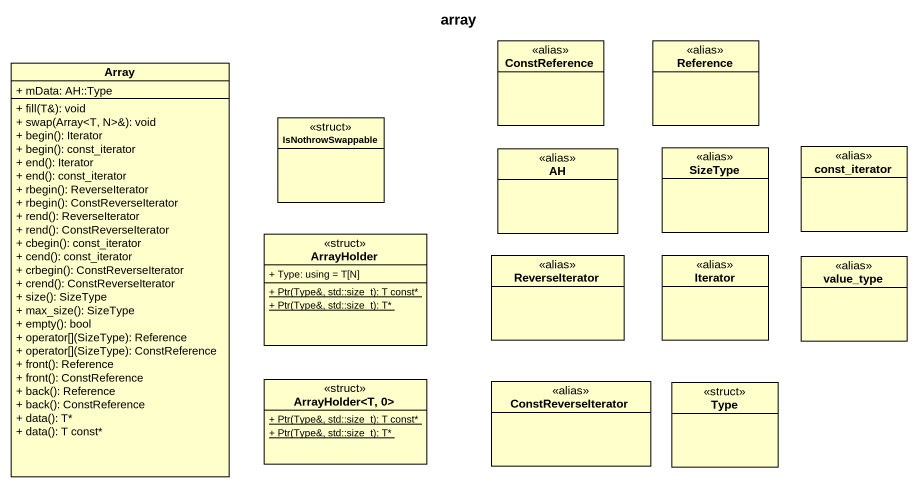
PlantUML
@startuml
title array
hide circle
hide empty members
skinparam classAttributeIconSize 0
class ConstReference <<alias>>
class Reference <<alias>>
class Array {
  + mData: AH::Type
  + fill(T&): void
  + swap(Array<T, N>&): void
  + begin(): Iterator
  + begin(): const_iterator
  + end(): Iterator
  + end(): const_iterator
  + rbegin(): ReverseIterator
  + rbegin(): ConstReverseIterator
  + rend(): ReverseIterator
  + rend(): ConstReverseIterator
  + cbegin(): const_iterator
  + cend(): const_iterator
  + crbegin(): ConstReverseIterator
  + crend(): ConstReverseIterator
  + size(): SizeType
  + max_size(): SizeType
  + empty(): bool
  + operator[](SizeType): Reference
  + operator[](SizeType): ConstReference
  + front(): Reference
  + front(): ConstReference
  + back(): Reference
  + back(): ConstReference
  + data(): T*
  + data(): T const*
}
class IsNothrowSwappable <<struct>>
class AH <<alias>>
class SizeType <<alias>>
class const_iterator <<alias>>
class ArrayHolder <<struct>> {
  + Type: using = T[N]
  {static} + Ptr(Type&, std::size_t): T const*
  {static} + Ptr(Type&, std::size_t): T*
}
class ReverseIterator <<alias>>
class Iterator <<alias>>
class value_type <<alias>>
class "ArrayHolder<T, 0>" as ArrayHolder_T_0 <<struct>> {
  {static} + Ptr(Type&, std::size_t): T const*
  {static} + Ptr(Type&, std::size_t): T*
}
class ConstReverseIterator <<alias>>
class Type <<struct>>
@enduml
